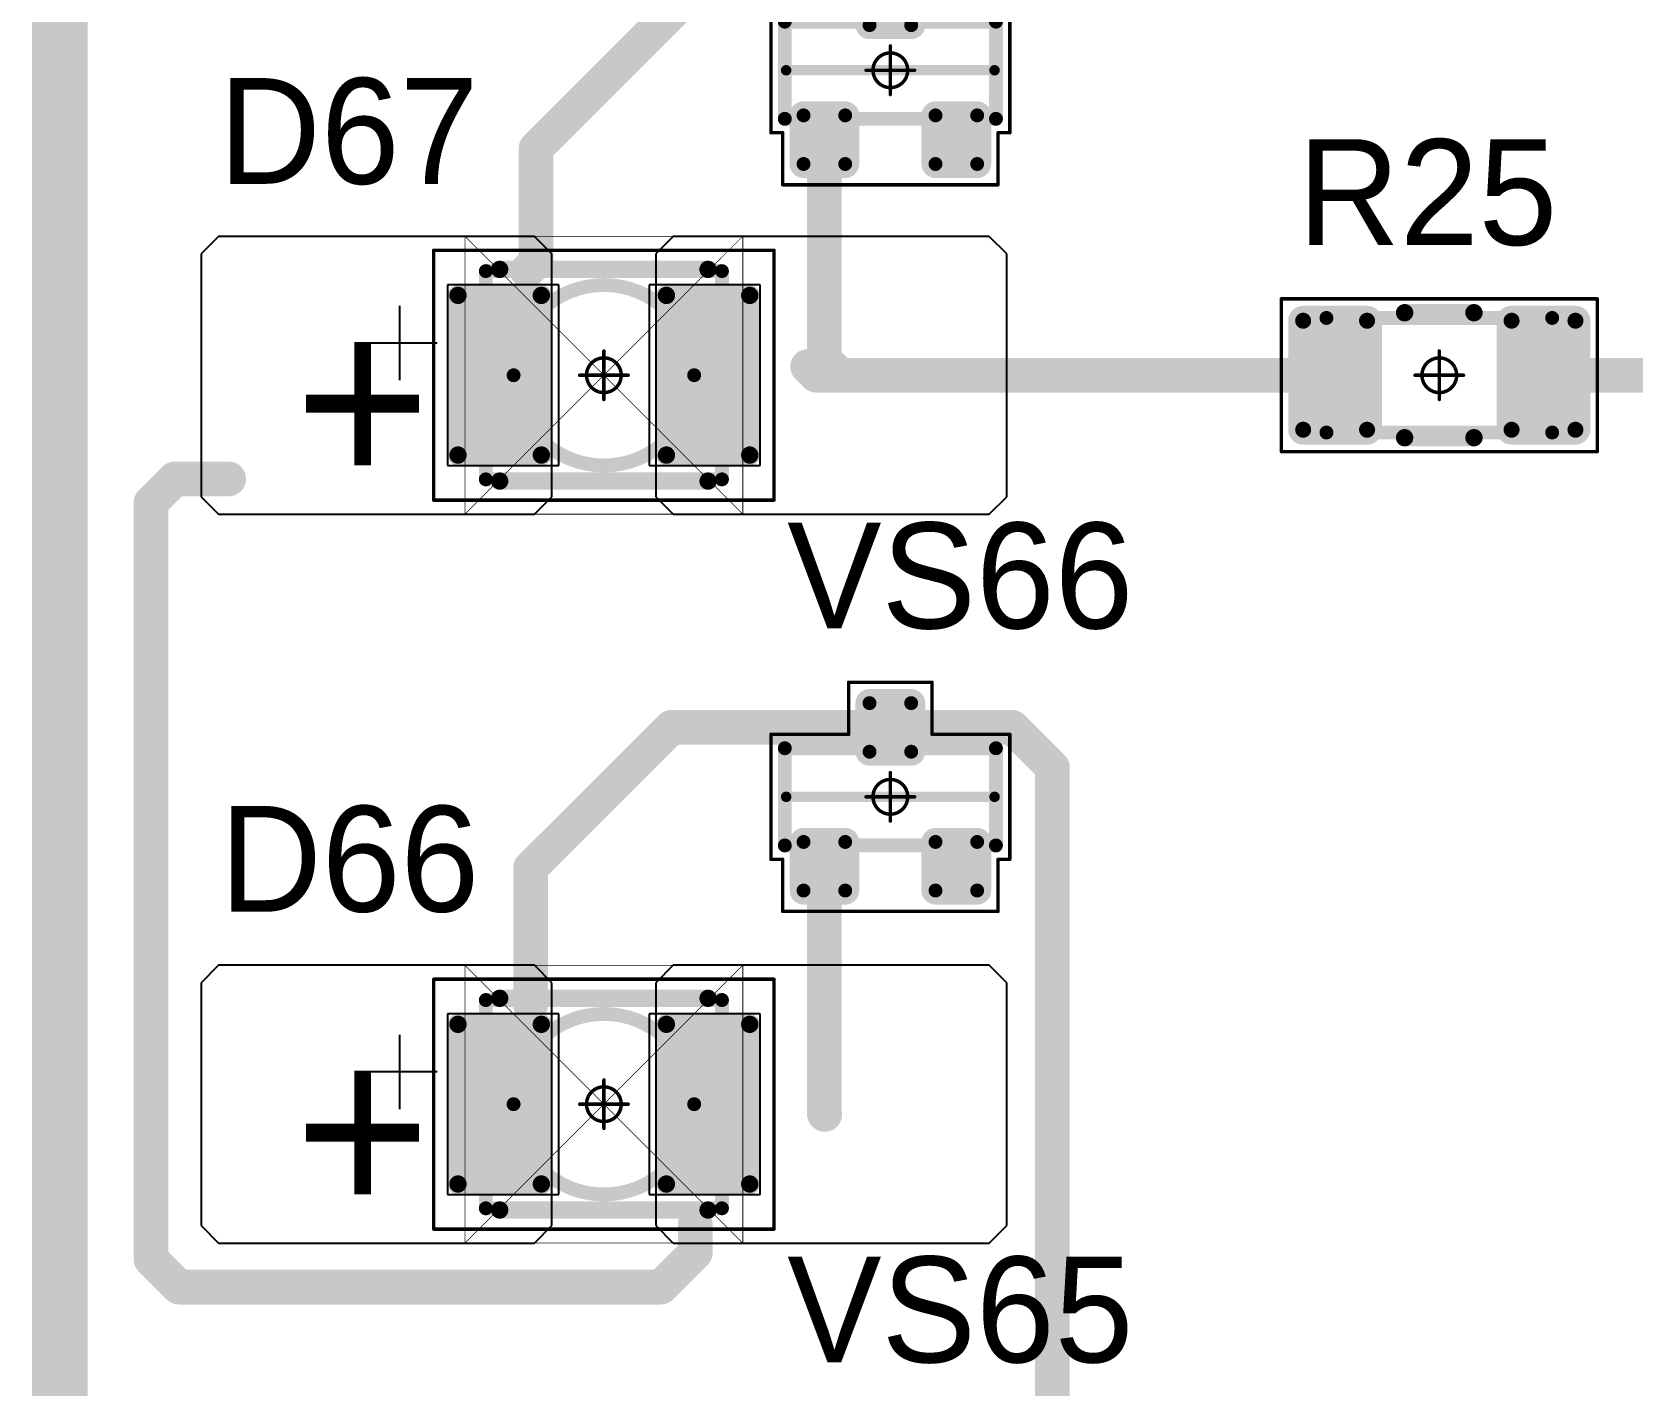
# Model space of a CAD drawing. Header units: millimetres. Extents: x 0 to 1769, y 431 to 1001.
# Drawn here: x 1431.21 to 1454.26, y 505.97 to 525.47 of the extents above; entities that cross this region are included whole.
import ezdxf

# ---------------------------------------------------------------- set-up
doc = ezdxf.new("R2010")
doc.units = ezdxf.units.MM
for name, color, linetype in [('Mechanical13', 56, 'Continuous'), ('Mechanical15', 56, 'Continuous'), ('Mechanical9', 56, 'Continuous'), ('TopLayer', 1, 'Continuous'), ('TopOverlay', 2, 'Continuous'), ('TopPaste', 8, 'Continuous'), ('TopSolder', 216, 'Continuous')]:
    doc.layers.add(name, color=color, linetype=linetype)

# ---------------------------------------------------------------- blocks, each defined once
blk = doc.blocks.new('SOT23_72')
at = {"layer": 'Mechanical13', "const_width": 0.2}
for points in [[(-0.7, 1.52), (-0.7, -1.52)], [(-0.7, 1.52), (0.7, 1.52)], [(0.7, 1.52), (0.7, -1.52)], [(-0.7, -1.52), (0.7, -1.52)]]:
    blk.add_lwpolyline(points, dxfattribs=at)
at = {"layer": 'Mechanical13', "const_width": 0.1}
for points in [[(-0.75, 1.52, 1), (-0.65, 1.52, 1)], [(-0.75, 1.52, 1), (-0.65, 1.52, 1)], [(0.65, 1.52, 1), (0.75, 1.52, 1)], [(0.65, 1.52, 1), (0.75, 1.52, 1)], [(-0.75, -1.52, 1), (-0.65, -1.52, 1)], [(-0.75, -1.52, 1), (-0.65, -1.52, 1)], [(0.65, -1.52, 1), (0.75, -1.52, 1)], [(0.65, -1.52, 1), (0.75, -1.52, 1)]]:
    blk.add_lwpolyline(points, format="xyb", close=True, dxfattribs=at)
at = {"layer": 'Mechanical15', "const_width": 0.05}
for points in [[(-0.9, 1.72), (0.9, 1.72)], [(-0.9, 1.72), (-0.9, 1.55)], [(0.9, 1.72), (0.9, 0.6)], [(-1.65, 1.55), (-0.9, 1.55)], [(-1.65, 1.55), (-1.65, -1.55)], [(0.9, 0.6), (1.65, 0.6)], [(1.65, 0.6), (1.65, -0.6)], [(0, 0.35), (0, -0.35)], [(-0.35, 0), (0.35, 0)], [(0.9, -0.6), (0.9, -1.72)], [(0.9, -0.6), (1.65, -0.6)], [(-1.65, -1.55), (-0.9, -1.55)], [(-0.9, -1.55), (-0.9, -1.72)], [(-0.9, -1.72), (0.9, -1.72)]]:
    blk.add_lwpolyline(points, dxfattribs=at)
at = {"layer": 'Mechanical15'}
for points, const_width in [([(-0.913, 1.72, 1), (-0.888, 1.72, 1)], 0.025), ([(-0.913, 1.72, 1), (-0.888, 1.72, 1)], 0.025), ([(0.888, 1.72, 1), (0.913, 1.72, 1)], 0.025), ([(0.888, 1.72, 1), (0.913, 1.72, 1)], 0.025), ([(-1.662, 1.55, 1), (-1.637, 1.55, 1)], 0.025), ([(-1.662, 1.55, 1), (-1.637, 1.55, 1)], 0.025), ([(-0.913, 1.55, 1), (-0.888, 1.55, 1)], 0.025), ([(-0.913, 1.55, 1), (-0.888, 1.55, 1)], 0.025), ([(0.888, 0.6, 1), (0.913, 0.6, 1)], 0.025), ([(0.888, 0.6, 1), (0.913, 0.6, 1)], 0.025), ([(1.637, 0.6, 1), (1.662, 0.6, 1)], 0.025), ([(1.637, 0.6, 1), (1.662, 0.6, 1)], 0.025), ([(0.25, 0, 1), (-0.25, 0, 1)], 0.05), ([(-0.012, 0.35, 1), (0.012, 0.35, 1)], 0.025), ([(-0.362, 0, 1), (-0.337, 0, 1)], 0.025), ([(-0.262, 0, 1), (-0.238, 0, 1)], 0.025), ([(0.238, 0, 1), (0.262, 0, 1)], 0.025), ([(0.337, 0, 1), (0.362, 0, 1)], 0.025), ([(-0.012, -0.35, 1), (0.012, -0.35, 1)], 0.025), ([(0.888, -0.6, 1), (0.913, -0.6, 1)], 0.025), ([(0.888, -0.6, 1), (0.913, -0.6, 1)], 0.025), ([(1.637, -0.6, 1), (1.662, -0.6, 1)], 0.025), ([(1.637, -0.6, 1), (1.662, -0.6, 1)], 0.025), ([(-1.662, -1.55, 1), (-1.637, -1.55, 1)], 0.025), ([(-1.662, -1.55, 1), (-1.637, -1.55, 1)], 0.025), ([(-0.913, -1.55, 1), (-0.888, -1.55, 1)], 0.025), ([(-0.913, -1.55, 1), (-0.888, -1.55, 1)], 0.025), ([(-0.913, -1.72, 1), (-0.888, -1.72, 1)], 0.025), ([(-0.913, -1.72, 1), (-0.888, -1.72, 1)], 0.025), ([(0.888, -1.72, 1), (0.913, -1.72, 1)], 0.025), ([(0.888, -1.72, 1), (0.913, -1.72, 1)], 0.025)]:
    blk.add_lwpolyline(points, format="xyb", close=True, dxfattribs=dict(at, const_width=const_width))
at = {"layer": 'TopLayer', "const_width": 0.1}
for points in [[(-1.4, 1.25, 1), (-1.3, 1.25, 1)], [(-0.7, 1.25, 1), (-0.6, 1.25, 1)], [(-1.4, 0.65, 1), (-1.3, 0.65, 1)], [(-0.7, 0.65, 1), (-0.6, 0.65, 1)], [(0.6, 0.3, 1), (0.7, 0.3, 1)], [(1.3, 0.3, 1), (1.4, 0.3, 1)], [(0.6, -0.3, 1), (0.7, -0.3, 1)], [(1.3, -0.3, 1), (1.4, -0.3, 1)], [(-1.4, -0.65, 1), (-1.3, -0.65, 1)], [(-0.7, -0.65, 1), (-0.6, -0.65, 1)], [(-1.4, -1.25, 1), (-1.3, -1.25, 1)], [(-0.7, -1.25, 1), (-0.6, -1.25, 1)]]:
    blk.add_lwpolyline(points, format="xyb", close=True, dxfattribs=at)
at = {"layer": 'TopLayer'}
for points in [[(-1.45, 1.25), (-1.45, 0.65), (-0.55, 1.25), (-0.55, 0.65)], [(-1.35, 1.35), (-1.35, 0.55), (-0.65, 1.35), (-0.65, 0.55)], [(0.55, 0.3), (0.55, -0.3), (1.45, 0.3), (1.45, -0.3)], [(0.65, 0.4), (0.65, -0.4), (1.35, 0.4), (1.35, -0.4)], [(-1.45, -0.65), (-1.45, -1.25), (-0.55, -0.65), (-0.55, -1.25)], [(-1.35, -0.55), (-1.35, -1.35), (-0.65, -0.55), (-0.65, -1.35)]]:
    blk.add_solid(points, dxfattribs=at)
at = {"layer": 'TopOverlay', "const_width": 0.15}
blk.add_lwpolyline([(0, 1.5), (0, -1.5)], dxfattribs=at)
at = {"layer": 'TopOverlay', "const_width": 0.075}
for points in [[(-0.038, 1.5, 1), (0.038, 1.5, 1)], [(-0.038, -1.5, 1), (0.038, -1.5, 1)]]:
    blk.add_lwpolyline(points, format="xyb", close=True, dxfattribs=at)
at = {"layer": 'TopPaste', "const_width": 0.075}
for points in [[(-1.387, 1.25, 1), (-1.313, 1.25, 1)], [(-0.687, 1.25, 1), (-0.613, 1.25, 1)], [(-1.387, 0.65, 1), (-1.313, 0.65, 1)], [(-0.687, 0.65, 1), (-0.613, 0.65, 1)], [(0.613, 0.3, 1), (0.687, 0.3, 1)], [(1.313, 0.3, 1), (1.387, 0.3, 1)], [(0.613, -0.3, 1), (0.687, -0.3, 1)], [(1.313, -0.3, 1), (1.387, -0.3, 1)], [(-1.387, -0.65, 1), (-1.313, -0.65, 1)], [(-0.687, -0.65, 1), (-0.613, -0.65, 1)], [(-1.387, -1.25, 1), (-1.313, -1.25, 1)], [(-0.687, -1.25, 1), (-0.613, -1.25, 1)]]:
    blk.add_lwpolyline(points, format="xyb", close=True, dxfattribs=at)
at = {"layer": 'TopPaste'}
for points in [[(-1.425, 1.25), (-1.425, 0.65), (-0.575, 1.25), (-0.575, 0.65)], [(-1.35, 1.325), (-1.35, 0.575), (-0.65, 1.325), (-0.65, 0.575)], [(0.575, 0.3), (0.575, -0.3), (1.425, 0.3), (1.425, -0.3)], [(0.65, 0.375), (0.65, -0.375), (1.35, 0.375), (1.35, -0.375)], [(-1.425, -0.65), (-1.425, -1.25), (-0.575, -0.65), (-0.575, -1.25)], [(-1.35, -0.575), (-1.35, -1.325), (-0.65, -0.575), (-0.65, -1.325)]]:
    blk.add_solid(points, dxfattribs=at)
at = {"layer": 'TopSolder', "const_width": 0.202}
for points in [[(-1.451, 1.25, 1), (-1.249, 1.25, 1)], [(-0.751, 1.25, 1), (-0.549, 1.25, 1)], [(-1.451, 0.65, 1), (-1.249, 0.65, 1)], [(-0.751, 0.65, 1), (-0.549, 0.65, 1)], [(0.549, 0.3, 1), (0.751, 0.3, 1)], [(1.249, 0.3, 1), (1.451, 0.3, 1)], [(0.549, -0.3, 1), (0.751, -0.3, 1)], [(1.249, -0.3, 1), (1.451, -0.3, 1)], [(-1.451, -0.65, 1), (-1.249, -0.65, 1)], [(-0.751, -0.65, 1), (-0.549, -0.65, 1)], [(-1.451, -1.25, 1), (-1.249, -1.25, 1)], [(-0.751, -1.25, 1), (-0.549, -1.25, 1)]]:
    blk.add_lwpolyline(points, format="xyb", close=True, dxfattribs=at)
at = {"layer": 'TopSolder'}
for points in [[(-1.35, 1.452), (-1.35, 0.448), (-0.65, 1.452), (-0.65, 0.448)], [(-1.552, 1.25), (-1.552, 0.65), (-0.448, 1.25), (-0.448, 0.65)], [(0.65, 0.502), (0.65, -0.502), (1.35, 0.502), (1.35, -0.502)], [(0.448, 0.3), (0.448, -0.3), (1.552, 0.3), (1.552, -0.3)], [(-1.35, -0.448), (-1.35, -1.452), (-0.65, -0.448), (-0.65, -1.452)], [(-1.552, -0.65), (-1.552, -1.25), (-0.448, -0.65), (-0.448, -1.25)]]:
    blk.add_solid(points, dxfattribs=at)
blk = doc.blocks.new('SOT23_73')
at = {"layer": 'Mechanical13', "const_width": 0.2}
for points in [[(-0.7, 1.52), (-0.7, -1.52)], [(-0.7, 1.52), (0.7, 1.52)], [(0.7, 1.52), (0.7, -1.52)], [(-0.7, -1.52), (0.7, -1.52)]]:
    blk.add_lwpolyline(points, dxfattribs=at)
at = {"layer": 'Mechanical13', "const_width": 0.1}
for points in [[(-0.75, 1.52, 1), (-0.65, 1.52, 1)], [(-0.75, 1.52, 1), (-0.65, 1.52, 1)], [(0.65, 1.52, 1), (0.75, 1.52, 1)], [(0.65, 1.52, 1), (0.75, 1.52, 1)], [(-0.75, -1.52, 1), (-0.65, -1.52, 1)], [(-0.75, -1.52, 1), (-0.65, -1.52, 1)], [(0.65, -1.52, 1), (0.75, -1.52, 1)], [(0.65, -1.52, 1), (0.75, -1.52, 1)]]:
    blk.add_lwpolyline(points, format="xyb", close=True, dxfattribs=at)
at = {"layer": 'Mechanical15', "const_width": 0.05}
for points in [[(-0.9, 1.72), (0.9, 1.72)], [(-0.9, 1.72), (-0.9, 1.55)], [(0.9, 1.72), (0.9, 0.6)], [(-1.65, 1.55), (-0.9, 1.55)], [(-1.65, 1.55), (-1.65, -1.55)], [(0.9, 0.6), (1.65, 0.6)], [(1.65, 0.6), (1.65, -0.6)], [(0, 0.35), (0, -0.35)], [(-0.35, 0), (0.35, 0)], [(0.9, -0.6), (0.9, -1.72)], [(0.9, -0.6), (1.65, -0.6)], [(-1.65, -1.55), (-0.9, -1.55)], [(-0.9, -1.55), (-0.9, -1.72)], [(-0.9, -1.72), (0.9, -1.72)]]:
    blk.add_lwpolyline(points, dxfattribs=at)
at = {"layer": 'Mechanical15'}
for points, const_width in [([(-0.913, 1.72, 1), (-0.888, 1.72, 1)], 0.025), ([(-0.913, 1.72, 1), (-0.888, 1.72, 1)], 0.025), ([(0.888, 1.72, 1), (0.913, 1.72, 1)], 0.025), ([(0.888, 1.72, 1), (0.913, 1.72, 1)], 0.025), ([(-1.662, 1.55, 1), (-1.637, 1.55, 1)], 0.025), ([(-1.662, 1.55, 1), (-1.637, 1.55, 1)], 0.025), ([(-0.913, 1.55, 1), (-0.888, 1.55, 1)], 0.025), ([(-0.913, 1.55, 1), (-0.888, 1.55, 1)], 0.025), ([(0.888, 0.6, 1), (0.913, 0.6, 1)], 0.025), ([(0.888, 0.6, 1), (0.913, 0.6, 1)], 0.025), ([(1.637, 0.6, 1), (1.662, 0.6, 1)], 0.025), ([(1.637, 0.6, 1), (1.662, 0.6, 1)], 0.025), ([(0.25, 0, 1), (-0.25, 0, 1)], 0.05), ([(-0.012, 0.35, 1), (0.012, 0.35, 1)], 0.025), ([(-0.362, 0, 1), (-0.337, 0, 1)], 0.025), ([(-0.262, 0, 1), (-0.238, 0, 1)], 0.025), ([(0.238, 0, 1), (0.262, 0, 1)], 0.025), ([(0.337, 0, 1), (0.362, 0, 1)], 0.025), ([(-0.012, -0.35, 1), (0.012, -0.35, 1)], 0.025), ([(0.888, -0.6, 1), (0.913, -0.6, 1)], 0.025), ([(0.888, -0.6, 1), (0.913, -0.6, 1)], 0.025), ([(1.637, -0.6, 1), (1.662, -0.6, 1)], 0.025), ([(1.637, -0.6, 1), (1.662, -0.6, 1)], 0.025), ([(-1.662, -1.55, 1), (-1.637, -1.55, 1)], 0.025), ([(-1.662, -1.55, 1), (-1.637, -1.55, 1)], 0.025), ([(-0.913, -1.55, 1), (-0.888, -1.55, 1)], 0.025), ([(-0.913, -1.55, 1), (-0.888, -1.55, 1)], 0.025), ([(-0.913, -1.72, 1), (-0.888, -1.72, 1)], 0.025), ([(-0.913, -1.72, 1), (-0.888, -1.72, 1)], 0.025), ([(0.888, -1.72, 1), (0.913, -1.72, 1)], 0.025), ([(0.888, -1.72, 1), (0.913, -1.72, 1)], 0.025)]:
    blk.add_lwpolyline(points, format="xyb", close=True, dxfattribs=dict(at, const_width=const_width))
at = {"layer": 'TopLayer', "const_width": 0.1}
for points in [[(-1.4, 1.25, 1), (-1.3, 1.25, 1)], [(-0.7, 1.25, 1), (-0.6, 1.25, 1)], [(-1.4, 0.65, 1), (-1.3, 0.65, 1)], [(-0.7, 0.65, 1), (-0.6, 0.65, 1)], [(0.6, 0.3, 1), (0.7, 0.3, 1)], [(1.3, 0.3, 1), (1.4, 0.3, 1)], [(0.6, -0.3, 1), (0.7, -0.3, 1)], [(1.3, -0.3, 1), (1.4, -0.3, 1)], [(-1.4, -0.65, 1), (-1.3, -0.65, 1)], [(-0.7, -0.65, 1), (-0.6, -0.65, 1)], [(-1.4, -1.25, 1), (-1.3, -1.25, 1)], [(-0.7, -1.25, 1), (-0.6, -1.25, 1)]]:
    blk.add_lwpolyline(points, format="xyb", close=True, dxfattribs=at)
at = {"layer": 'TopLayer'}
for points in [[(-1.45, 1.25), (-1.45, 0.65), (-0.55, 1.25), (-0.55, 0.65)], [(-1.35, 1.35), (-1.35, 0.55), (-0.65, 1.35), (-0.65, 0.55)], [(0.55, 0.3), (0.55, -0.3), (1.45, 0.3), (1.45, -0.3)], [(0.65, 0.4), (0.65, -0.4), (1.35, 0.4), (1.35, -0.4)], [(-1.45, -0.65), (-1.45, -1.25), (-0.55, -0.65), (-0.55, -1.25)], [(-1.35, -0.55), (-1.35, -1.35), (-0.65, -0.55), (-0.65, -1.35)]]:
    blk.add_solid(points, dxfattribs=at)
at = {"layer": 'TopOverlay', "const_width": 0.15}
blk.add_lwpolyline([(0, 1.5), (0, -1.5)], dxfattribs=at)
at = {"layer": 'TopOverlay', "const_width": 0.075}
for points in [[(-0.038, 1.5, 1), (0.038, 1.5, 1)], [(-0.038, -1.5, 1), (0.038, -1.5, 1)]]:
    blk.add_lwpolyline(points, format="xyb", close=True, dxfattribs=at)
at = {"layer": 'TopPaste', "const_width": 0.075}
for points in [[(-1.387, 1.25, 1), (-1.313, 1.25, 1)], [(-0.687, 1.25, 1), (-0.613, 1.25, 1)], [(-1.387, 0.65, 1), (-1.313, 0.65, 1)], [(-0.687, 0.65, 1), (-0.613, 0.65, 1)], [(0.613, 0.3, 1), (0.687, 0.3, 1)], [(1.313, 0.3, 1), (1.387, 0.3, 1)], [(0.613, -0.3, 1), (0.687, -0.3, 1)], [(1.313, -0.3, 1), (1.387, -0.3, 1)], [(-1.387, -0.65, 1), (-1.313, -0.65, 1)], [(-0.687, -0.65, 1), (-0.613, -0.65, 1)], [(-1.387, -1.25, 1), (-1.313, -1.25, 1)], [(-0.687, -1.25, 1), (-0.613, -1.25, 1)]]:
    blk.add_lwpolyline(points, format="xyb", close=True, dxfattribs=at)
at = {"layer": 'TopPaste'}
for points in [[(-1.425, 1.25), (-1.425, 0.65), (-0.575, 1.25), (-0.575, 0.65)], [(-1.35, 1.325), (-1.35, 0.575), (-0.65, 1.325), (-0.65, 0.575)], [(0.575, 0.3), (0.575, -0.3), (1.425, 0.3), (1.425, -0.3)], [(0.65, 0.375), (0.65, -0.375), (1.35, 0.375), (1.35, -0.375)], [(-1.425, -0.65), (-1.425, -1.25), (-0.575, -0.65), (-0.575, -1.25)], [(-1.35, -0.575), (-1.35, -1.325), (-0.65, -0.575), (-0.65, -1.325)]]:
    blk.add_solid(points, dxfattribs=at)
at = {"layer": 'TopSolder', "const_width": 0.202}
for points in [[(-1.451, 1.25, 1), (-1.249, 1.25, 1)], [(-0.751, 1.25, 1), (-0.549, 1.25, 1)], [(-1.451, 0.65, 1), (-1.249, 0.65, 1)], [(-0.751, 0.65, 1), (-0.549, 0.65, 1)], [(0.549, 0.3, 1), (0.751, 0.3, 1)], [(1.249, 0.3, 1), (1.451, 0.3, 1)], [(0.549, -0.3, 1), (0.751, -0.3, 1)], [(1.249, -0.3, 1), (1.451, -0.3, 1)], [(-1.451, -0.65, 1), (-1.249, -0.65, 1)], [(-0.751, -0.65, 1), (-0.549, -0.65, 1)], [(-1.451, -1.25, 1), (-1.249, -1.25, 1)], [(-0.751, -1.25, 1), (-0.549, -1.25, 1)]]:
    blk.add_lwpolyline(points, format="xyb", close=True, dxfattribs=at)
at = {"layer": 'TopSolder'}
for points in [[(-1.35, 1.452), (-1.35, 0.448), (-0.65, 1.452), (-0.65, 0.448)], [(-1.552, 1.25), (-1.552, 0.65), (-0.448, 1.25), (-0.448, 0.65)], [(0.65, 0.502), (0.65, -0.502), (1.35, 0.502), (1.35, -0.502)], [(0.448, 0.3), (0.448, -0.3), (1.552, 0.3), (1.552, -0.3)], [(-1.35, -0.448), (-1.35, -1.452), (-0.65, -0.448), (-0.65, -1.452)], [(-1.552, -0.65), (-1.552, -1.25), (-0.448, -0.65), (-0.448, -1.25)]]:
    blk.add_solid(points, dxfattribs=at)
blk = doc.blocks.new('RC1206S_164')
at = {"layer": 'Mechanical13', "const_width": 0.2}
for points in [[(1.625, 0.825), (-1.625, 0.825)], [(-1.625, 0.825), (-1.625, -0.825)], [(1.625, 0.825), (1.625, -0.825)], [(1.625, -0.825), (-1.625, -0.825)]]:
    blk.add_lwpolyline(points, dxfattribs=at)
at = {"layer": 'Mechanical13', "const_width": 0.1}
for points in [[(-1.675, 0.825, 1), (-1.575, 0.825, 1)], [(-1.675, 0.825, 1), (-1.575, 0.825, 1)], [(1.575, 0.825, 1), (1.675, 0.825, 1)], [(1.575, 0.825, 1), (1.675, 0.825, 1)], [(-1.675, -0.825, 1), (-1.575, -0.825, 1)], [(-1.675, -0.825, 1), (-1.575, -0.825, 1)], [(1.575, -0.825, 1), (1.675, -0.825, 1)], [(1.575, -0.825, 1), (1.675, -0.825, 1)]]:
    blk.add_lwpolyline(points, format="xyb", close=True, dxfattribs=at)
at = {"layer": 'Mechanical15', "const_width": 0.05}
for points in [[(2.275, 1.1), (-2.275, 1.1)], [(-2.275, 1.1), (-2.275, -1.1)], [(2.275, 1.1), (2.275, -1.1)], [(0, 0.35), (0, -0.35)], [(0.35, 0), (-0.35, 0)], [(2.275, -1.1), (-2.275, -1.1)]]:
    blk.add_lwpolyline(points, dxfattribs=at)
at = {"layer": 'Mechanical15'}
for points, const_width in [([(-2.287, 1.1, 1), (-2.262, 1.1, 1)], 0.025), ([(-2.287, 1.1, 1), (-2.262, 1.1, 1)], 0.025), ([(2.262, 1.1, 1), (2.287, 1.1, 1)], 0.025), ([(2.262, 1.1, 1), (2.287, 1.1, 1)], 0.025), ([(0.25, 0, 1), (-0.25, 0, 1)], 0.05), ([(-0.012, 0.35, 1), (0.012, 0.35, 1)], 0.025), ([(-0.362, 0, 1), (-0.337, 0, 1)], 0.025), ([(-0.262, 0, 1), (-0.238, 0, 1)], 0.025), ([(0.238, 0, 1), (0.262, 0, 1)], 0.025), ([(0.337, 0, 1), (0.362, 0, 1)], 0.025), ([(-0.012, -0.35, 1), (0.012, -0.35, 1)], 0.025), ([(-2.287, -1.1, 1), (-2.262, -1.1, 1)], 0.025), ([(-2.287, -1.1, 1), (-2.262, -1.1, 1)], 0.025), ([(2.262, -1.1, 1), (2.287, -1.1, 1)], 0.025), ([(2.262, -1.1, 1), (2.287, -1.1, 1)], 0.025)]:
    blk.add_lwpolyline(points, format="xyb", close=True, dxfattribs=dict(at, const_width=const_width))
at = {"layer": 'TopLayer', "const_width": 0.115}
for points in [[(-2.018, 0.785, 1), (-1.903, 0.785, 1)], [(-1.098, 0.785, 1), (-0.983, 0.785, 1)], [(0.983, 0.785, 1), (1.098, 0.785, 1)], [(1.903, 0.785, 1), (2.018, 0.785, 1)], [(-2.018, -0.785, 1), (-1.903, -0.785, 1)], [(-1.098, -0.785, 1), (-0.983, -0.785, 1)], [(0.983, -0.785, 1), (1.098, -0.785, 1)], [(1.903, -0.785, 1), (2.018, -0.785, 1)]]:
    blk.add_lwpolyline(points, format="xyb", close=True, dxfattribs=at)
at = {"layer": 'TopLayer'}
for points in [[(-2.075, -0.785), (-0.925, -0.785), (-2.075, 0.785), (-0.925, 0.785)], [(-1.96, -0.9), (-1.04, -0.9), (-1.96, 0.9), (-1.04, 0.9)], [(0.925, -0.785), (2.075, -0.785), (0.925, 0.785), (2.075, 0.785)], [(1.04, -0.9), (1.96, -0.9), (1.04, 0.9), (1.96, 0.9)]]:
    blk.add_solid(points, dxfattribs=at)
at = {"layer": 'TopOverlay', "const_width": 0.25}
for points in [[(0.5, 0.9), (-0.5, 0.9)], [(0.5, -0.9), (-0.5, -0.9)]]:
    blk.add_lwpolyline(points, dxfattribs=at)
at = {"layer": 'TopOverlay', "const_width": 0.125}
for points in [[(-0.562, 0.9, 1), (-0.437, 0.9, 1)], [(0.437, 0.9, 1), (0.562, 0.9, 1)], [(-0.562, -0.9, 1), (-0.437, -0.9, 1)], [(0.437, -0.9, 1), (0.562, -0.9, 1)]]:
    blk.add_lwpolyline(points, format="xyb", close=True, dxfattribs=at)
at = {"layer": 'TopPaste', "const_width": 0.09}
for points in [[(-2.005, 0.785, 1), (-1.915, 0.785, 1)], [(-1.085, 0.785, 1), (-0.995, 0.785, 1)], [(0.995, 0.785, 1), (1.085, 0.785, 1)], [(1.915, 0.785, 1), (2.005, 0.785, 1)], [(-2.005, -0.785, 1), (-1.915, -0.785, 1)], [(-1.085, -0.785, 1), (-0.995, -0.785, 1)], [(0.995, -0.785, 1), (1.085, -0.785, 1)], [(1.915, -0.785, 1), (2.005, -0.785, 1)]]:
    blk.add_lwpolyline(points, format="xyb", close=True, dxfattribs=at)
at = {"layer": 'TopPaste'}
for points in [[(-2.05, -0.785), (-0.95, -0.785), (-2.05, 0.785), (-0.95, 0.785)], [(-1.96, -0.875), (-1.04, -0.875), (-1.96, 0.875), (-1.04, 0.875)], [(0.95, -0.785), (2.05, -0.785), (0.95, 0.785), (2.05, 0.785)], [(1.04, -0.875), (1.96, -0.875), (1.04, 0.875), (1.96, 0.875)]]:
    blk.add_solid(points, dxfattribs=at)
at = {"layer": 'TopSolder', "const_width": 0.215}
for points in [[(-2.068, 0.785, 1), (-1.853, 0.785, 1)], [(-1.148, 0.785, 1), (-0.933, 0.785, 1)], [(0.933, 0.785, 1), (1.148, 0.785, 1)], [(1.853, 0.785, 1), (2.068, 0.785, 1)], [(-2.068, -0.785, 1), (-1.853, -0.785, 1)], [(-1.148, -0.785, 1), (-0.933, -0.785, 1)], [(0.933, -0.785, 1), (1.148, -0.785, 1)], [(1.853, -0.785, 1), (2.068, -0.785, 1)]]:
    blk.add_lwpolyline(points, format="xyb", close=True, dxfattribs=at)
at = {"layer": 'TopSolder'}
for points in [[(-1.96, -1), (-1.04, -1), (-1.96, 1), (-1.04, 1)], [(1.04, -1), (1.96, -1), (1.04, 1), (1.96, 1)], [(-2.175, -0.785), (-0.825, -0.785), (-2.175, 0.785), (-0.825, 0.785)], [(0.825, -0.785), (2.175, -0.785), (0.825, 0.785), (2.175, 0.785)]]:
    blk.add_solid(points, dxfattribs=at)
blk = doc.blocks.new('T66G_260')
at = {"layer": 'Mechanical13'}
for p, q in [((2.936, 0.071), (2.936, -1)), ((2.4, -0.464), (3.471, -0.464))]:
    blk.add_line(p, q, dxfattribs=at)
at = {"layer": 'Mechanical13', "const_width": 0.2}
for points in [[(1.7, 1.5), (-1.7, 1.5)], [(-1.7, 1.5), (-1.7, -1.5)], [(1.7, 1.5), (1.7, -1.5)], [(1.7, -1.5), (-1.7, -1.5)]]:
    blk.add_lwpolyline(points, dxfattribs=at)
at = {"layer": 'Mechanical13'}
for points, const_width in [([(-1.75, 1.5, 1), (-1.65, 1.5, 1)], 0.1), ([(-1.75, 1.5, 1), (-1.65, 1.5, 1)], 0.1), ([(1.3, 0, 1), (-1.3, 0, 1)], 0.2), ([(1.65, 1.5, 1), (1.75, 1.5, 1)], 0.1), ([(1.65, 1.5, 1), (1.75, 1.5, 1)], 0.1), ([(-1.35, 0, 1), (-1.25, 0, 1)], 0.1), ([(1.25, 0, 1), (1.35, 0, 1)], 0.1), ([(-1.75, -1.5, 1), (-1.65, -1.5, 1)], 0.1), ([(-1.75, -1.5, 1), (-1.65, -1.5, 1)], 0.1), ([(1.65, -1.5, 1), (1.75, -1.5, 1)], 0.1), ([(1.65, -1.5, 1), (1.75, -1.5, 1)], 0.1)]:
    blk.add_lwpolyline(points, format="xyb", close=True, dxfattribs=dict(at, const_width=const_width))
at = {"layer": 'Mechanical15', "const_width": 0.05}
for points in [[(-2.45, 1.8), (-2.45, -1.8)], [(2.45, 1.8), (-2.45, 1.8)], [(2.45, 1.8), (2.45, -1.8)], [(0, 0.35), (0, -0.35)], [(0.35, 0), (-0.35, 0)], [(2.45, -1.8), (-2.45, -1.8)]]:
    blk.add_lwpolyline(points, dxfattribs=at)
at = {"layer": 'Mechanical15'}
for points, const_width in [([(-2.462, 1.8, 1), (-2.438, 1.8, 1)], 0.025), ([(-2.462, 1.8, 1), (-2.438, 1.8, 1)], 0.025), ([(2.438, 1.8, 1), (2.462, 1.8, 1)], 0.025), ([(2.438, 1.8, 1), (2.462, 1.8, 1)], 0.025), ([(0.25, 0, 1), (-0.25, 0, 1)], 0.05), ([(-0.012, 0.35, 1), (0.012, 0.35, 1)], 0.025), ([(-0.362, 0, 1), (-0.337, 0, 1)], 0.025), ([(-0.262, 0, 1), (-0.238, 0, 1)], 0.025), ([(0.238, 0, 1), (0.262, 0, 1)], 0.025), ([(0.337, 0, 1), (0.362, 0, 1)], 0.025), ([(-0.012, -0.35, 1), (0.012, -0.35, 1)], 0.025), ([(-2.462, -1.8, 1), (-2.438, -1.8, 1)], 0.025), ([(-2.462, -1.8, 1), (-2.438, -1.8, 1)], 0.025), ([(2.438, -1.8, 1), (2.462, -1.8, 1)], 0.025), ([(2.438, -1.8, 1), (2.462, -1.8, 1)], 0.025)]:
    blk.add_lwpolyline(points, format="xyb", close=True, dxfattribs=dict(at, const_width=const_width))
at = {"layer": 'TopLayer'}
for p, q in [((-5.55, 2), (-5.8, 1.75)), ((-1, 2), (-5.55, 2)), ((-0.75, 1.75), (-1, 2)), ((1, 2), (0.75, 1.75)), ((5.55, 2), (1, 2)), ((5.8, 1.75), (5.55, 2)), ((-5.8, 1.75), (-5.8, -1.75)), ((-0.75, -1.75), (-0.75, 1.75)), ((0.75, 1.75), (0.75, -1.75)), ((5.8, -1.75), (5.8, 1.75)), ((-5.8, -1.75), (-5.55, -2)), ((-1, -2), (-0.75, -1.75)), ((0.75, -1.75), (1, -2)), ((5.55, -2), (5.8, -1.75)), ((-5.55, -2), (-1, -2)), ((1, -2), (5.55, -2))]:
    blk.add_line(p, q, dxfattribs=at)
at = {"layer": 'TopLayer', "const_width": 0.15}
for points in [[(-2.175, 1.15, 1), (-2.025, 1.15, 1)], [(-0.975, 1.15, 1), (-0.825, 1.15, 1)], [(0.825, 1.15, 1), (0.975, 1.15, 1)], [(2.025, 1.15, 1), (2.175, 1.15, 1)], [(-2.175, -1.15, 1), (-2.025, -1.15, 1)], [(-0.975, -1.15, 1), (-0.825, -1.15, 1)], [(0.825, -1.15, 1), (0.975, -1.15, 1)], [(2.025, -1.15, 1), (2.175, -1.15, 1)]]:
    blk.add_lwpolyline(points, format="xyb", close=True, dxfattribs=at)
at = {"layer": 'TopLayer'}
for points in [[(-0.9, 1.3), (-2.1, 1.3), (-0.9, -1.3), (-2.1, -1.3)], [(2.1, 1.3), (0.9, 1.3), (2.1, -1.3), (0.9, -1.3)], [(-0.75, 1.15), (-2.25, 1.15), (-0.75, -1.15), (-2.25, -1.15)], [(2.25, 1.15), (0.75, 1.15), (2.25, -1.15), (0.75, -1.15)]]:
    blk.add_solid(points, dxfattribs=at)
at = {"layer": 'TopOverlay', "const_width": 0.25}
for points in [[(1.5, 1.525), (-1.5, 1.525)], [(1.5, -1.525), (-1.5, -1.525)]]:
    blk.add_lwpolyline(points, dxfattribs=at)
at = {"layer": 'TopOverlay', "const_width": 0.125}
for points in [[(-1.562, 1.525, 1), (-1.438, 1.525, 1)], [(1.438, 1.525, 1), (1.562, 1.525, 1)], [(-1.562, -1.525, 1), (-1.438, -1.525, 1)], [(1.438, -1.525, 1), (1.562, -1.525, 1)]]:
    blk.add_lwpolyline(points, format="xyb", close=True, dxfattribs=at)
at = {"layer": 'TopPaste', "const_width": 0.125}
for points in [[(-2.163, 1.15, 1), (-2.038, 1.15, 1)], [(-0.963, 1.15, 1), (-0.838, 1.15, 1)], [(0.838, 1.15, 1), (0.963, 1.15, 1)], [(2.038, 1.15, 1), (2.163, 1.15, 1)], [(-2.163, -1.15, 1), (-2.038, -1.15, 1)], [(-0.963, -1.15, 1), (-0.838, -1.15, 1)], [(0.838, -1.15, 1), (0.963, -1.15, 1)], [(2.038, -1.15, 1), (2.163, -1.15, 1)]]:
    blk.add_lwpolyline(points, format="xyb", close=True, dxfattribs=at)
at = {"layer": 'TopPaste'}
for points in [[(-0.9, 1.275), (-2.1, 1.275), (-0.9, -1.275), (-2.1, -1.275)], [(2.1, 1.275), (0.9, 1.275), (2.1, -1.275), (0.9, -1.275)], [(-0.775, 1.15), (-2.225, 1.15), (-0.775, -1.15), (-2.225, -1.15)], [(2.225, 1.15), (0.775, 1.15), (2.225, -1.15), (0.775, -1.15)]]:
    blk.add_solid(points, dxfattribs=at)
at = {"layer": 'TopSolder'}
for p, q in [((-2.25, 1.3), (-2.25, -1.3)), ((-0.65, 1.3), (-2.25, 1.3)), ((-0.65, -1.3), (-0.65, 1.3)), ((0.65, 1.3), (0.65, -1.3)), ((2.25, 1.3), (0.65, 1.3)), ((2.25, -1.3), (2.25, 1.3)), ((-2.25, -1.3), (-0.65, -1.3)), ((0.65, -1.3), (2.25, -1.3))]:
    blk.add_line(p, q, dxfattribs=at)
at = {"layer": 'TopOverlay'}
blk.add_text('+', height=2.5, dxfattribs=at).set_placement((2.5, -0.8))
blk = doc.blocks.new('T66G_261')
at = {"layer": 'Mechanical13'}
for p, q in [((2.936, 0.071), (2.936, -1)), ((2.4, -0.464), (3.471, -0.464))]:
    blk.add_line(p, q, dxfattribs=at)
at = {"layer": 'Mechanical13', "const_width": 0.2}
for points in [[(1.7, 1.5), (-1.7, 1.5)], [(-1.7, 1.5), (-1.7, -1.5)], [(1.7, 1.5), (1.7, -1.5)], [(1.7, -1.5), (-1.7, -1.5)]]:
    blk.add_lwpolyline(points, dxfattribs=at)
at = {"layer": 'Mechanical13'}
for points, const_width in [([(-1.75, 1.5, 1), (-1.65, 1.5, 1)], 0.1), ([(-1.75, 1.5, 1), (-1.65, 1.5, 1)], 0.1), ([(1.3, 0, 1), (-1.3, 0, 1)], 0.2), ([(1.65, 1.5, 1), (1.75, 1.5, 1)], 0.1), ([(1.65, 1.5, 1), (1.75, 1.5, 1)], 0.1), ([(-1.35, 0, 1), (-1.25, 0, 1)], 0.1), ([(1.25, 0, 1), (1.35, 0, 1)], 0.1), ([(-1.75, -1.5, 1), (-1.65, -1.5, 1)], 0.1), ([(-1.75, -1.5, 1), (-1.65, -1.5, 1)], 0.1), ([(1.65, -1.5, 1), (1.75, -1.5, 1)], 0.1), ([(1.65, -1.5, 1), (1.75, -1.5, 1)], 0.1)]:
    blk.add_lwpolyline(points, format="xyb", close=True, dxfattribs=dict(at, const_width=const_width))
at = {"layer": 'Mechanical15', "const_width": 0.05}
for points in [[(-2.45, 1.8), (-2.45, -1.8)], [(2.45, 1.8), (-2.45, 1.8)], [(2.45, 1.8), (2.45, -1.8)], [(0, 0.35), (0, -0.35)], [(0.35, 0), (-0.35, 0)], [(2.45, -1.8), (-2.45, -1.8)]]:
    blk.add_lwpolyline(points, dxfattribs=at)
at = {"layer": 'Mechanical15'}
for points, const_width in [([(-2.462, 1.8, 1), (-2.438, 1.8, 1)], 0.025), ([(-2.462, 1.8, 1), (-2.438, 1.8, 1)], 0.025), ([(2.438, 1.8, 1), (2.462, 1.8, 1)], 0.025), ([(2.438, 1.8, 1), (2.462, 1.8, 1)], 0.025), ([(0.25, 0, 1), (-0.25, 0, 1)], 0.05), ([(-0.012, 0.35, 1), (0.012, 0.35, 1)], 0.025), ([(-0.362, 0, 1), (-0.337, 0, 1)], 0.025), ([(-0.262, 0, 1), (-0.238, 0, 1)], 0.025), ([(0.238, 0, 1), (0.262, 0, 1)], 0.025), ([(0.337, 0, 1), (0.362, 0, 1)], 0.025), ([(-0.012, -0.35, 1), (0.012, -0.35, 1)], 0.025), ([(-2.462, -1.8, 1), (-2.438, -1.8, 1)], 0.025), ([(-2.462, -1.8, 1), (-2.438, -1.8, 1)], 0.025), ([(2.438, -1.8, 1), (2.462, -1.8, 1)], 0.025), ([(2.438, -1.8, 1), (2.462, -1.8, 1)], 0.025)]:
    blk.add_lwpolyline(points, format="xyb", close=True, dxfattribs=dict(at, const_width=const_width))
at = {"layer": 'TopLayer'}
for p, q in [((-5.55, 2), (-5.8, 1.75)), ((-1, 2), (-5.55, 2)), ((-0.75, 1.75), (-1, 2)), ((1, 2), (0.75, 1.75)), ((5.55, 2), (1, 2)), ((5.8, 1.75), (5.55, 2)), ((-5.8, 1.75), (-5.8, -1.75)), ((-0.75, -1.75), (-0.75, 1.75)), ((0.75, 1.75), (0.75, -1.75)), ((5.8, -1.75), (5.8, 1.75)), ((-5.8, -1.75), (-5.55, -2)), ((-1, -2), (-0.75, -1.75)), ((0.75, -1.75), (1, -2)), ((5.55, -2), (5.8, -1.75)), ((-5.55, -2), (-1, -2)), ((1, -2), (5.55, -2))]:
    blk.add_line(p, q, dxfattribs=at)
at = {"layer": 'TopLayer', "const_width": 0.15}
for points in [[(-2.175, 1.15, 1), (-2.025, 1.15, 1)], [(-0.975, 1.15, 1), (-0.825, 1.15, 1)], [(0.825, 1.15, 1), (0.975, 1.15, 1)], [(2.025, 1.15, 1), (2.175, 1.15, 1)], [(-2.175, -1.15, 1), (-2.025, -1.15, 1)], [(-0.975, -1.15, 1), (-0.825, -1.15, 1)], [(0.825, -1.15, 1), (0.975, -1.15, 1)], [(2.025, -1.15, 1), (2.175, -1.15, 1)]]:
    blk.add_lwpolyline(points, format="xyb", close=True, dxfattribs=at)
at = {"layer": 'TopLayer'}
for points in [[(-0.9, 1.3), (-2.1, 1.3), (-0.9, -1.3), (-2.1, -1.3)], [(2.1, 1.3), (0.9, 1.3), (2.1, -1.3), (0.9, -1.3)], [(-0.75, 1.15), (-2.25, 1.15), (-0.75, -1.15), (-2.25, -1.15)], [(2.25, 1.15), (0.75, 1.15), (2.25, -1.15), (0.75, -1.15)]]:
    blk.add_solid(points, dxfattribs=at)
at = {"layer": 'TopOverlay', "const_width": 0.25}
for points in [[(1.5, 1.525), (-1.5, 1.525)], [(1.5, -1.525), (-1.5, -1.525)]]:
    blk.add_lwpolyline(points, dxfattribs=at)
at = {"layer": 'TopOverlay', "const_width": 0.125}
for points in [[(-1.562, 1.525, 1), (-1.438, 1.525, 1)], [(1.438, 1.525, 1), (1.562, 1.525, 1)], [(-1.562, -1.525, 1), (-1.438, -1.525, 1)], [(1.438, -1.525, 1), (1.562, -1.525, 1)]]:
    blk.add_lwpolyline(points, format="xyb", close=True, dxfattribs=at)
at = {"layer": 'TopPaste', "const_width": 0.125}
for points in [[(-2.163, 1.15, 1), (-2.038, 1.15, 1)], [(-0.963, 1.15, 1), (-0.838, 1.15, 1)], [(0.838, 1.15, 1), (0.963, 1.15, 1)], [(2.038, 1.15, 1), (2.163, 1.15, 1)], [(-2.163, -1.15, 1), (-2.038, -1.15, 1)], [(-0.963, -1.15, 1), (-0.838, -1.15, 1)], [(0.838, -1.15, 1), (0.963, -1.15, 1)], [(2.038, -1.15, 1), (2.163, -1.15, 1)]]:
    blk.add_lwpolyline(points, format="xyb", close=True, dxfattribs=at)
at = {"layer": 'TopPaste'}
for points in [[(-0.9, 1.275), (-2.1, 1.275), (-0.9, -1.275), (-2.1, -1.275)], [(2.1, 1.275), (0.9, 1.275), (2.1, -1.275), (0.9, -1.275)], [(-0.775, 1.15), (-2.225, 1.15), (-0.775, -1.15), (-2.225, -1.15)], [(2.225, 1.15), (0.775, 1.15), (2.225, -1.15), (0.775, -1.15)]]:
    blk.add_solid(points, dxfattribs=at)
at = {"layer": 'TopSolder'}
for p, q in [((-2.25, 1.3), (-2.25, -1.3)), ((-0.65, 1.3), (-2.25, 1.3)), ((-0.65, -1.3), (-0.65, 1.3)), ((0.65, 1.3), (0.65, -1.3)), ((2.25, 1.3), (0.65, 1.3)), ((2.25, -1.3), (2.25, 1.3)), ((-2.25, -1.3), (-0.65, -1.3)), ((0.65, -1.3), (2.25, -1.3))]:
    blk.add_line(p, q, dxfattribs=at)
at = {"layer": 'TopOverlay'}
blk.add_text('+', height=2.5, dxfattribs=at).set_placement((2.5, -0.8))

msp = doc.modelspace()

# ---------------------------------------------------------------- linework, layer by layer
at = {"layer": 'Mechanical9'}
for points, const_width in [([(1437.44, 518.528), (1437.44, 522.528)], 0.0127), ([(1437.44, 522.528), (1441.44, 522.528)], 0.0127), ([(1437.44, 522.528), (1441.44, 518.528)], 0.01), ([(1437.44, 518.528), (1441.44, 522.528)], 0.01), ([(1441.44, 518.528), (1441.44, 522.528)], 0.0127), ([(1437.44, 518.528), (1441.44, 518.528)], 0.0127), ([(1437.44, 508.028), (1437.44, 512.028)], 0.0127), ([(1437.44, 512.028), (1441.44, 512.028)], 0.0127), ([(1437.44, 512.028), (1441.44, 508.028)], 0.01), ([(1437.44, 508.028), (1441.44, 512.028)], 0.01), ([(1441.44, 508.028), (1441.44, 512.028)], 0.0127), ([(1437.44, 508.028), (1441.44, 508.028)], 0.0127)]:
    msp.add_lwpolyline(points, dxfattribs=dict(at, const_width=const_width))
for points, const_width in [([(1437.437, 522.528, 1), (1437.443, 522.528, 1)], 0.00635), ([(1437.437, 522.528, 1), (1437.443, 522.528, 1)], 0.00635), ([(1437.438, 522.528, 1), (1437.443, 522.528, 1)], 0.005), ([(1441.437, 522.528, 1), (1441.443, 522.528, 1)], 0.00635), ([(1441.437, 522.528, 1), (1441.443, 522.528, 1)], 0.00635), ([(1441.438, 522.528, 1), (1441.443, 522.528, 1)], 0.005), ([(1437.437, 518.528, 1), (1437.443, 518.528, 1)], 0.00635), ([(1437.437, 518.528, 1), (1437.443, 518.528, 1)], 0.00635), ([(1437.438, 518.528, 1), (1437.443, 518.528, 1)], 0.005), ([(1441.437, 518.528, 1), (1441.443, 518.528, 1)], 0.00635), ([(1441.437, 518.528, 1), (1441.443, 518.528, 1)], 0.00635), ([(1441.438, 518.528, 1), (1441.443, 518.528, 1)], 0.005), ([(1437.437, 512.028, 1), (1437.443, 512.028, 1)], 0.00635), ([(1437.437, 512.028, 1), (1437.443, 512.028, 1)], 0.00635), ([(1437.438, 512.028, 1), (1437.443, 512.028, 1)], 0.005), ([(1441.437, 512.028, 1), (1441.443, 512.028, 1)], 0.00635), ([(1441.437, 512.028, 1), (1441.443, 512.028, 1)], 0.00635), ([(1441.438, 512.028, 1), (1441.443, 512.028, 1)], 0.005), ([(1437.437, 508.028, 1), (1437.443, 508.028, 1)], 0.00635), ([(1437.437, 508.028, 1), (1437.443, 508.028, 1)], 0.00635), ([(1437.438, 508.028, 1), (1437.443, 508.028, 1)], 0.005), ([(1441.437, 508.028, 1), (1441.443, 508.028, 1)], 0.00635), ([(1441.437, 508.028, 1), (1441.443, 508.028, 1)], 0.00635), ([(1441.438, 508.028, 1), (1441.443, 508.028, 1)], 0.005)]:
    msp.add_lwpolyline(points, format="xyb", close=True, dxfattribs=dict(at, const_width=const_width))
at = {"layer": 'TopLayer'}
for points, const_width in [([(1431.606, 531.26), (1431.606, 500.53)], 0.8), ([(1438.464, 523.798), (1440.587, 525.921)], 0.5), ([(1438.464, 522.162), (1438.464, 523.798)], 0.5), ([(1442.615, 520.754), (1442.615, 523.921)], 0.5), ([(1438.337, 522.034), (1438.464, 522.162)], 0.5), ([(1442.615, 520.754), (1442.794, 520.575)], 0.5), ([(1442.374, 520.653), (1442.499, 520.528)], 0.5), ([(1442.499, 520.528), (1449.969, 520.528)], 0.5), ([(1452.969, 520.528), (1466.502, 520.528)], 0.5), ([(1432.919, 518.692), (1433.261, 519.034)], 0.5), ([(1433.261, 519.034), (1434.038, 519.034)], 0.5), ([(1432.919, 507.796), (1432.919, 518.692)], 0.5), ([(1438.384, 513.43), (1440.41, 515.455)], 0.5), ([(1440.41, 515.455), (1443.565, 515.455)], 0.5), ([(1443.565, 515.455), (1445.322, 515.455)], 0.5), ([(1445.322, 515.455), (1445.898, 514.88)], 0.5), ([(1445.898, 501.562), (1445.898, 514.88)], 0.5), ([(1438.384, 511.453), (1438.384, 513.43)], 0.5), ([(1442.615, 509.885), (1442.615, 513.455)], 0.5), ([(1442.615, 509.885), (1442.62, 509.88)], 0.5), ([(1440.756, 507.887), (1440.756, 508.299)], 0.5), ([(1440.261, 507.392), (1440.756, 507.887)], 0.5), ([(1432.919, 507.796), (1433.323, 507.392)], 0.5), ([(1433.323, 507.392), (1440.261, 507.392)], 0.5)]:
    msp.add_lwpolyline(points, dxfattribs=dict(at, const_width=const_width))
at = {"layer": 'TopLayer', "const_width": 0.25}
for points in [[(1438.339, 523.798, 1), (1438.589, 523.798, 1)], [(1438.339, 523.798, 1), (1438.589, 523.798, 1)], [(1442.49, 523.921, 1), (1442.74, 523.921, 1)], [(1438.339, 522.162, 1), (1438.589, 522.162, 1)], [(1438.339, 522.162, 1), (1438.589, 522.162, 1)], [(1438.212, 522.034, 1), (1438.462, 522.034, 1)], [(1442.49, 520.754, 1), (1442.74, 520.754, 1)], [(1442.49, 520.754, 1), (1442.74, 520.754, 1)], [(1442.249, 520.653, 1), (1442.499, 520.653, 1)], [(1442.374, 520.528, 1), (1442.624, 520.528, 1)], [(1442.374, 520.528, 1), (1442.624, 520.528, 1)], [(1442.669, 520.575, 1), (1442.919, 520.575, 1)], [(1449.844, 520.528, 1), (1450.094, 520.528, 1)], [(1452.844, 520.528, 1), (1453.094, 520.528, 1)], [(1433.136, 519.034, 1), (1433.386, 519.034, 1)], [(1433.136, 519.034, 1), (1433.386, 519.034, 1)], [(1433.913, 519.034, 1), (1434.163, 519.034, 1)], [(1432.794, 518.692, 1), (1433.044, 518.692, 1)], [(1432.794, 518.692, 1), (1433.044, 518.692, 1)], [(1440.285, 515.455, 1), (1440.535, 515.455, 1)], [(1440.285, 515.455, 1), (1440.535, 515.455, 1)], [(1443.44, 515.455, 1), (1443.69, 515.455, 1)], [(1443.44, 515.455, 1), (1443.69, 515.455, 1)], [(1445.197, 515.455, 1), (1445.447, 515.455, 1)], [(1445.197, 515.455, 1), (1445.447, 515.455, 1)], [(1445.773, 514.88, 1), (1446.023, 514.88, 1)], [(1445.773, 514.88, 1), (1446.023, 514.88, 1)], [(1438.259, 513.43, 1), (1438.509, 513.43, 1)], [(1438.259, 513.43, 1), (1438.509, 513.43, 1)], [(1442.49, 513.455, 1), (1442.74, 513.455, 1)], [(1438.259, 511.453, 1), (1438.509, 511.453, 1)], [(1442.49, 509.885, 1), (1442.74, 509.885, 1)], [(1442.49, 509.885, 1), (1442.74, 509.885, 1)], [(1442.495, 509.88, 1), (1442.745, 509.88, 1)], [(1440.631, 508.299, 1), (1440.881, 508.299, 1)], [(1440.631, 507.887, 1), (1440.881, 507.887, 1)], [(1440.631, 507.887, 1), (1440.881, 507.887, 1)], [(1432.794, 507.796, 1), (1433.044, 507.796, 1)], [(1432.794, 507.796, 1), (1433.044, 507.796, 1)], [(1433.198, 507.392, 1), (1433.448, 507.392, 1)], [(1433.198, 507.392, 1), (1433.448, 507.392, 1)], [(1440.136, 507.392, 1), (1440.386, 507.392, 1)], [(1440.136, 507.392, 1), (1440.386, 507.392, 1)]]:
    msp.add_lwpolyline(points, format="xyb", close=True, dxfattribs=at)

# ---------------------------------------------------------------- block references
for name, p, rotation in [('SOT23_72', (1443.565, 524.921), 90), ('T66G_260', (1439.44, 520.528), 180), ('RC1206S_164', (1451.469, 520.528), 180), ('SOT23_73', (1443.565, 514.455), 90), ('T66G_261', (1439.44, 510.028), 180)]:
    msp.add_blockref(name, p, dxfattribs=dict(rotation=rotation))

# ---------------------------------------------------------------- texts
at = {"layer": 'TopOverlay'}
for s, p in [('D67', (1433.894, 523.285)), ('R25', (1449.43, 522.404)), ('VS66', (1442.079, 516.881)), ('D66', (1433.907, 512.801)), ('VS65', (1442.079, 506.309))]:
    msp.add_text(s, height=1.524, dxfattribs=at).set_placement(p)

doc.saveas('drawing.dxf')
